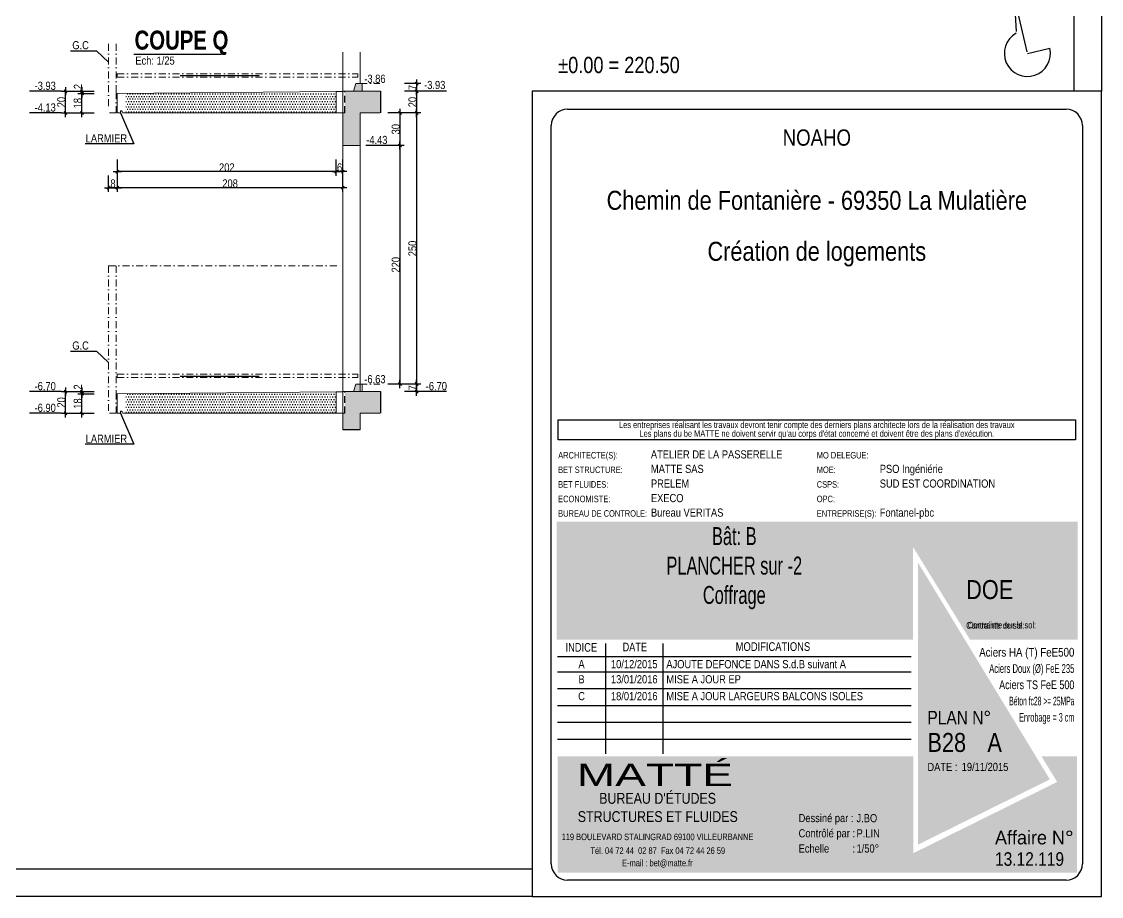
# Model space of a CAD drawing. Header units: millimetres. Extents: x 0 to 26138, y -32652 to 0.
# Drawn here: x 24146 to 26138, y -32652 to -31039 of the extents above; entities that cross this region are included whole.
import ezdxf
from ezdxf.enums import TextEntityAlignment as Align

# ---------------------------------------------------------------- set-up
doc = ezdxf.new("R2010")
doc.units = ezdxf.units.MM
doc.linetypes.add('CACHEX2', pattern=[19.05, 12.7, -6.35])
doc.linetypes.add('TIRETPTX2', pattern=[50.8, 25.4, -12.7, 0, -12.7])
for name, color, linetype in [('01-Cad  2', 1, 'Continuous'), ('01-cartouche', 7, 'Continuous'), ('01-cartouche-cage A', 7, 'Continuous'), ('01_cote_gen', 4, 'Continuous'), ('01_linteaux', 2, 'Continuous'), ('01_murs_sup', 2, 'CACHEX2'), ('01_poch_BN', 9, 'Continuous'), ('01_poch_murs', 253, 'Continuous'), ('01_texte', 230, 'Continuous'), ('AA_COTES', 2, 'Continuous')]:
    doc.layers.add(name, color=color, linetype=linetype)
doc.layers.add('01_murs_coup', color=5, linetype='Continuous', lineweight=60)
doc.layers.add('01_tram_axes', color=2, linetype='TIRETPTX2', lineweight=9)
doc.styles.add('ARIAL NA', font='ARIALN.TTF')
doc.styles.add('cartouche', font='ARIALN.TTF', dxfattribs={"width": 0.01})
doc.styles.add('impact', font='impact.ttf')
doc.styles.add('MATTE_TXT', font='arial.ttf')
doc.styles.add('STYLE2', font='ARIALN.TTF')
doc.styles.add('stylemattecart', font='ARIALN.TTF')
doc.dimstyles.new('JB25', dxfattribs={"dimscale": 0.1, "dimtxt": 150, "dimasz": 15, "dimexe": 0.1, "dimexo": 0.1, "dimgap": 0.09, "dimtad": 1, "dimdec": 1, "dimlfac": 0.5, "dimdsep": 46, "dimtxsty": 'STYLE2', "dimblk1": 'BOND_G', "dimblk2": 'BOND_D', "dimsah": 1, "dimcen": 1.5, "dimdle": 0.01, "dimse1": 1, "dimse2": 1, "dimclrd": 4, "dimclre": 2, "dimclrt": 6, "dimazin": 2, "dimtfac": 2.333333, "dimtdec": 1, "dimtix": 1, "dimtmove": 2, "dimatfit": 3, "dimldrblk": 'BOND_G', "dimfxl": 1, "dimtolj": 1, "dimtzin": 0, "dimarcsym": 0})

# ---------------------------------------------------------------- blocks, each defined once
blk = doc.blocks.new('cartstruc')
at = {"layer": '01-cartouche-cage A', "linetype": 'Continuous'}
h = blk.add_hatch(color=9, dxfattribs=at)
h.dxf.hatch_style = 2
h.paths.add_polyline_path([(-43.6, 691.3), (-1004.8, 691.3), (-1004.8, 473.8), (-347.3, 473.8), (-347.3, 644.1), (-242.5, 473.8), (-43.6, 473.8)])
h.paths.add_polyline_path([(-951, 670.1), (-407.9, 670.1), (-407.9, 498.5), (-951, 498.5)], flags=24)
h.paths.add_polyline_path([(-223.9, 590.8), (-105, 590.8), (-105, 608.8), (-223.9, 608.8)], flags=24)
h.paths.add_polyline_path([(-224.7, 609.7), (-105.7, 609.7), (-105.7, 627.7), (-224.7, 627.7)], flags=24)
h.paths.add_polyline_path([(-226.3, 624.9), (-64.8, 624.9), (-64.8, 652.4), (-226.3, 652.4)], flags=24)
h.paths.add_polyline_path([(-226.3, 646.9), (-85, 646.9), (-85, 674.3), (-226.3, 674.3)], flags=24)
h = blk.add_hatch(color=1, dxfattribs=at)
h.dxf.hatch_style = 2
h.paths.add_polyline_path([(-338.4, 615.7), (-338.4, 95.5), (-95.1, 215.8)])
h.paths.add_polyline_path([(-318.9, 264.4), (-190.8, 265.4), (-191.1, 303.5), (-319.2, 302.5)], flags=24)
h.paths.add_polyline_path([(-326.5, 202.5), (-70.2, 203.9), (-70.5, 265.1), (-326.9, 263.8)], flags=9)
h = blk.add_hatch(color=8, dxfattribs=at)
h.dxf.hatch_style = 2
h.paths.add_polyline_path([(-45, 258.5), (-110.7, 258.5), (-81.6, 211.1), (-347.1, 79.6), (-347.1, 258.5), (-1003.4, 258.5), (-1003.4, 43.7), (-45, 43.7)])
h.paths.add_polyline_path([(-202.1, 89.1), (-60, 89.1), (-60, 127.9), (-202.1, 127.9)], flags=24)
h.paths.add_polyline_path([(-999.3, 201), (-637.8, 201), (-637.8, 47), (-999.3, 47)], flags=24)
h.paths.add_polyline_path([(-978.3, 193.3), (-435, 193.3), (-435, 254.8), (-978.3, 254.8)], flags=24)
h.paths.add_polyline_path([(-559.9, 135.5), (-504.8, 135.5), (-504.8, 166.4), (-559.9, 166.4)], flags=24)
h.paths.add_polyline_path([(-203.2, 50.3), (-56.6, 50.3), (-56.6, 88.6), (-203.2, 88.6)], flags=24)
h.paths.add_polyline_path([(-457.1, 55), (-402.4, 55), (-402.4, 85.9), (-457.1, 85.9)], flags=24)
h.paths.add_polyline_path([(-458.8, 92.7), (-404.1, 92.7), (-404.1, 123.6), (-458.8, 123.6)], flags=24)
h.paths.add_polyline_path([(-557.8, 55.3), (-498.9, 55.3), (-498.9, 86.2), (-557.8, 86.2)], flags=24)
h.paths.add_polyline_path([(-550.6, 93.7), (-498.3, 93.7), (-498.3, 124.6), (-550.6, 124.6)], flags=24)
h.paths.add_polyline_path([(-459.9, 172.5), (-408.3, 172.5), (-408.3, 203.4), (-459.9, 203.4)], flags=24)
h.paths.add_polyline_path([(-547.6, 175), (-500.7, 175), (-500.7, 205.9), (-547.6, 205.9)], flags=24)
h.paths.add_polyline_path([(-562.3, 213.8), (-499.3, 213.8), (-499.3, 244.7), (-562.3, 244.7)], flags=8)
h.paths.add_polyline_path([(-458.6, 213), (-411.3, 213), (-411.3, 243.9), (-458.6, 243.9)], flags=24)
h.paths.add_polyline_path([(-457.7, 133.4), (-405.4, 133.4), (-405.4, 164.4), (-457.7, 164.4)], flags=24)
for p, q in [((0, 1485), (-1050, 1485)), ((-1050, 1485), (-1050, 0)), ((0, 0), (0, 1485)), ((-1050, 0), (0, 0))]:
    blk.add_line(p, q, dxfattribs=at)
at = {"layer": '01-cartouche-cage A', "color": 7, "linetype": 'Continuous'}
for p, q in [((-985, 1452), (-65, 1452)), ((-1015, 60), (-1015, 1422)), ((-35, 1422), (-35, 292.1)), ((-35, 292.1), (-35, 60)), ((-65, 30), (-985, 30))]:
    blk.add_line(p, q, dxfattribs=at)
at = {"layer": '01-cartouche-cage A', "color": 7}
for p, q in [((-1002.2, 879.3), (-48.1, 879.3)), ((-1002.2, 842.3), (-1002.2, 879.3)), ((-48.1, 879.3), (-48.1, 842.3)), ((-48.1, 842.3), (-1002.2, 842.3))]:
    blk.add_line(p, q, dxfattribs=at)
at = {"layer": '01-cartouche-cage A', "color": 8}
for p, q in [((-914.7, 466.6), (-914.7, 263.2)), ((-809.1, 466.6), (-809.1, 263.2)), ((-1003.6, 442.3), (-351, 442.3)), ((-1003.6, 414.4), (-351, 414.4)), ((-1003.6, 383.3), (-351, 383.3)), ((-1003.6, 352.2), (-351, 352.2)), ((-1003.6, 321.1), (-351, 321.1)), ((-1003.6, 290), (-351, 290))]:
    blk.add_line(p, q, dxfattribs=at)
at = {"layer": '01-cartouche-cage A', "color": 7, "linetype": 'Continuous'}
for centre, start, end in [((-985, 1422), 90, 180), ((-65, 1422), 0, 90), ((-985, 60), 180, 270), ((-65, 60), 270, 0)]:
    blk.add_arc(centre, 30, start, end, dxfattribs=at)
at = {"layer": '01-cartouche-cage A', "color": 7, "style": 'stylemattecart'}
for s, p in [('Les entreprises réalisant les travaux devront tenir compte des derniers plans architecte lors de la réalisation des travaux', (-525.1, 869.8)), ("Les plans du be MATTE ne doivent servir qu'au corps d'état concerné et doivent être des plans d'exécution.", (-525.1, 853.7))]:
    blk.add_text(s, height=12, dxfattribs=at).set_placement(p, align=Align.MIDDLE_CENTER)
at = {"layer": '01-cartouche-cage A', "color": 8, "style": 'cartouche'}
for s, p in [('ARCHITECTE(S):', (-1002.2, 807.7)), ('MO DELEGUE:', (-525.1, 807.7)), ('BET STRUCTURE:', (-1002.2, 780.9)), ('MOE:', (-525.1, 780.9)), ('BET FLUIDES:', (-1002.2, 753.9)), ('CSPS:', (-525.1, 753.9)), ('ECONOMISTE:', (-1002.2, 727.1)), ('OPC:', (-525.1, 727.1)), ('BUREAU DE CONTROLE:', (-1002.2, 700.3)), ('ENTREPRISE(S):', (-525.1, 700.3))]:
    blk.add_text(s, height=12, dxfattribs=at).set_placement(p)
at = {"layer": '01-cartouche-cage A', "color": 7, "style": 'stylemattecart'}
for s, height, p in [('Contrainte de sol:', 12, (-249.5, 493.8)), ('Contrainte sur le sol:', 12, (-246.5, 494.4)), ('Dessiné par :', 15, (-558.6, 137)), ('Contrôlé par :', 15, (-558.6, 108.9)), ('119 BOULEVARD STALINGRAD 69100 VILLEURBANNE', 12, (-995.8, 103.8)), ('Tél. 04 72 44  02 87  Fax 04 72 44 26 59', 12, (-942.6, 78.4)), ('Echelle         :', 15, (-558.6, 80.8)), ('E-mail : bet@matte.fr', 12, (-884.2, 55.6))]:
    blk.add_text(s, height=height, dxfattribs=at).set_placement(p)
for s, height, width, p, p2 in [('INDICE', 16, 0.941138, (-988.7, 451.3), (-930.3, 451.3)), ('DATE', 16, 0.922192, (-883.4, 452), (-838.3, 452)), ('MODIFICATIONS', 16, 0.943218, (-674.7, 452.8), (-537.3, 452.8)), ('Aciers HA (T) FeE500', 16, 0.978863, (-225.4, 442.3), (-49.9, 442.3)), ('Aciers Doux (Ø) FeE 235', 16, 0.76709, (-207, 412.3), (-49.9, 412.3)), ('Aciers TS FeE 500', 16, 0.901377, (-188.6, 382.3), (-49.9, 382.3)), ('Béton fc28 >= 25MPa', 16, 0.678142, (-170.1, 352.3), (-49.9, 352.3)), ('Enrobage = 3 cm', 16, 0.726904, (-151.7, 322.3), (-49.9, 322.3)), ('Affaire N°', 25, 1.15762, (-196.3, 96), (-51.1, 96))]:
    blk.add_text(s, height=height, dxfattribs=dict(at, width=width)).set_placement(p, p2, align=Align.FIT)
at = {"layer": '01-cartouche-cage A', "color": 255, "style": 'stylemattecart'}
for s, height, p in [('PLAN N°', 25, (-321, 317.2)), ('DATE :', 15, (-321, 231.2)), ("BUREAU D'ÉTUDES", 20, (-926.6, 170.9)), ('STRUCTURES ET FLUIDES', 20, (-966.1, 137.2))]:
    blk.add_text(s, height=height, dxfattribs=at).set_placement(p)
at = {"layer": '01-cartouche-cage A', "color": 255, "style": 'stylemattecart', "width": 1.812358}
blk.add_text('MATTÉ', height=41, dxfattribs=at).set_placement((-968, 203.6), (-679.6, 203.6), align=Align.FIT)
at = {"layer": '01-cartouche-cage A', "color": 7, "style": 'stylemattecart'}
for tag, height, p in [('NOMCLIENT', 30, (-525, 1399.6)), ('ADRESSE1CLIENT', 25, (-525, 1326.7)), ('ADRESSE2CLIENT', 25, (-525, 1283.9)), ('NOMAFFAIRE1', 45, (-525.1, 1189.8)), ('NOMAFFAIRE2', 45, (-525.1, 1110.4)), ('NOMAFFAIRE3', 45, (-525.1, 1031.7)), ('ADRESSE1AFFAIRE', 20, (-525.1, 943.3)), ('ADRESSE2AFFAIRE', 20, (-525.1, 909.2)), ('INDICE-A', 15, (-959.1, 428.4)), ('DATE-A', 15, (-861.9, 428.4)), ('INDICE-B', 15, (-959.1, 400.5)), ('DATE-B', 15, (-861.9, 400.5)), ('INDICE-C', 15, (-959.1, 369.4)), ('DATE-C', 15, (-861.9, 369.4)), ('INDICE-D', 15, (-959.1, 338.3)), ('DATE-D', 15, (-861.9, 338.3)), ('INDICE-E', 15, (-959.1, 307.2)), ('DATE-E', 15, (-861.9, 307.2)), ('INDICE-F', 15, (-959.1, 276.1)), ('DATE-F', 15, (-861.9, 276.1))]:
    blk.add_attdef(tag, text='', height=height, dxfattribs=at).set_placement(p, align=Align.MIDDLE_CENTER)
for tag, height, p in [('NOMARCHI', 15, (-831.1, 803.3)), ('MODEL', 15, (-408.9, 803.3)), ('BETSTRUCTURE', 15, (-831.1, 776.5)), ('MOE', 15, (-408.9, 776.5)), ('BETFLUIDES', 15, (-831.1, 749.5)), ('CSPS', 15, (-408.9, 749.5)), ('ECONOMISTE', 15, (-831.1, 722.7)), ('OPC', 15, (-408.9, 722.7)), ('BDC', 15, (-831.1, 695.9)), ('NOMENTREPRISE', 15, (-408.9, 695.9)), ('NUMBAT', 27, (-249.5, 614.7)), ('PHASE', 35, (-249.5, 537.9)), ('CONT-SOL', 12, (-138.6, 490.2)), ('NOMDESS', 15, (-451.8, 132.3)), ('NOMING', 15, (-451.8, 104.3)), ('ECH', 15, (-451.8, 76.3)), ('NUMAFF', 25, (-196.3, 48.9))]:
    blk.add_attdef(tag, text='', height=height, dxfattribs=at).set_placement(p, align=Align.BOTTOM_LEFT)
at = {"layer": '01-cartouche-cage A', "color": 7, "style": 'stylemattecart', "width": 0.8}
for tag, p in [('TITRTEPLAN1', (-677.3, 664.6)), ('TITRTEPLAN2', (-677.3, 610.2)), ('TITRTEPLAN3', (-677.3, 556)), ('TITRTEPLAN4', (-677.3, 501.4))]:
    blk.add_attdef(tag, text='', height=33, dxfattribs=at).set_placement(p, align=Align.MIDDLE_CENTER)
at = {"layer": '01-cartouche-cage A', "color": 7, "style": 'stylemattecart'}
for tag, p in [('MODIF-A', (-802.6, 428.4)), ('MODIF-B', (-802.6, 400.5)), ('MODIF-C', (-802.6, 369.4)), ('MODIF-D', (-802.6, 338.3)), ('MODIF-E', (-802.6, 307.2)), ('MODIF-F', (-802.6, 276.1))]:
    blk.add_attdef(tag, text='', height=15, dxfattribs=at).set_placement(p, align=Align.MIDDLE_LEFT)
at = {"layer": '01-cartouche-cage A', "color": 255, "style": 'stylemattecart'}
for tag, height, p in [('N°P', 35, (-321, 256)), ('IP', 35, (-210.3, 256)), ('DATEPLAN', 15, (-257.7, 226.8))]:
    blk.add_attdef(tag, text='', height=height, dxfattribs=at).set_placement(p, align=Align.BOTTOM_LEFT)
blk = doc.blocks.new('BOND_G')
at = {"layer": 'AA_COTES', "color": 0}
for p, q in [((0, -5), (0, 15)), ((5, 0), (-5, 0)), ((1.8, 1.8), (-1.8, -1.8))]:
    blk.add_line(p, q, dxfattribs=at)
blk = doc.blocks.new('BOND_D')
at = {"layer": 'AA_COTES', "color": 0}
for p, q in [((5, 0), (-5, 0)), ((-1.8, -1.8), (1.8, 1.8)), ((0, 5), (0, -15))]:
    blk.add_line(p, q, dxfattribs=at)
blk = doc.blocks.new('*D3427')
at = {"layer": '01_cote_gen', "color": 4, "lineweight": -2, "ltscale": 0.1, "transparency": 16777216}
blk.add_line((24874.7, -31168.7), (24874.7, -31205.7), dxfattribs=at)
at = {"layer": 'Defpoints', "color": 0, "ltscale": 0.1, "transparency": 16777216}
for p in [(24817.9, -31167.2), (24817.9, -31207.2), (24874.7, -31207.2)]:
    blk.add_point(p, dxfattribs=at)
at = {"layer": '01_cote_gen', "color": 4, "lineweight": -2, "ltscale": 0.1, "transparency": 16777216, "xscale": 1.5, "yscale": 1.5, "zscale": 1.5}
for name, p, rotation in [('BOND_G', (24874.7, -31167.2), 90), ('BOND_D', (24874.7, -31207.2), 270)]:
    blk.add_blockref(name, p, dxfattribs=dict(at, rotation=rotation))
at = {"layer": '01_cote_gen', "color": 6, "ltscale": 0.1, "transparency": 16777216, "insert": (24867.1, -31187.2), "char_height": 15, "attachment_point": 5, "rotation": 90, "style": 'STYLE2'}
blk.add_mtext('\\A1;20', dxfattribs=at)
blk = doc.blocks.new('*D3428')
at = {"layer": '01_cote_gen', "color": 4, "lineweight": -2, "ltscale": 0.1, "transparency": 16777216}
blk.add_line((24843.9, -31208.7), (24843.9, -31265.7), dxfattribs=at)
at = {"layer": 'Defpoints', "color": 0, "ltscale": 0.1, "transparency": 16777216}
for p in [(24816.9, -31207.2), (24780.6, -31267.2), (24843.9, -31267.2)]:
    blk.add_point(p, dxfattribs=at)
at = {"layer": '01_cote_gen', "color": 4, "lineweight": -2, "ltscale": 0.1, "transparency": 16777216, "xscale": 1.5, "yscale": 1.5, "zscale": 1.5}
for name, p, rotation in [('BOND_G', (24843.9, -31207.2), 90), ('BOND_D', (24843.9, -31267.2), 270)]:
    blk.add_blockref(name, p, dxfattribs=dict(at, rotation=rotation))
at = {"layer": '01_cote_gen', "color": 6, "ltscale": 0.1, "transparency": 16777216, "insert": (24836.2, -31237.2), "char_height": 15, "attachment_point": 5, "rotation": 90, "style": 'STYLE2'}
blk.add_mtext('\\A1;30', dxfattribs=at)
blk = doc.blocks.new('*D3429')
at = {"layer": '01_cote_gen', "color": 4, "lineweight": -2, "ltscale": 0.1, "transparency": 16777216}
blk.add_line((24874.7, -31208.7), (24874.7, -31705.7), dxfattribs=at)
at = {"layer": 'Defpoints', "color": 0, "ltscale": 0.1, "transparency": 16777216}
for p in [(24867.2, -31207.2), (24821.4, -31707.2), (24874.7, -31707.2)]:
    blk.add_point(p, dxfattribs=at)
at = {"layer": '01_cote_gen', "color": 4, "lineweight": -2, "ltscale": 0.1, "transparency": 16777216, "xscale": 1.5, "yscale": 1.5, "zscale": 1.5}
for name, p, rotation in [('BOND_G', (24874.7, -31207.2), 90), ('BOND_D', (24874.7, -31707.2), 270)]:
    blk.add_blockref(name, p, dxfattribs=dict(at, rotation=rotation))
at = {"layer": '01_cote_gen', "color": 6, "ltscale": 0.1, "transparency": 16777216, "insert": (24867.1, -31457.2), "char_height": 15, "attachment_point": 5, "rotation": 90, "style": 'STYLE2'}
blk.add_mtext('\\A1;250', dxfattribs=at)
blk = doc.blocks.new('*D3430')
at = {"layer": '01_cote_gen', "color": 4, "lineweight": -2, "ltscale": 0.1, "transparency": 16777216}
blk.add_line((24874.7, -31708.7), (24874.7, -31719.7), dxfattribs=at)
at = {"layer": 'Defpoints', "color": 0, "ltscale": 0.1, "transparency": 16777216}
for p in [(24821.4, -31707.2), (24821.4, -31721.2), (24874.7, -31721.2)]:
    blk.add_point(p, dxfattribs=at)
at = {"layer": '01_cote_gen', "color": 4, "lineweight": -2, "ltscale": 0.1, "transparency": 16777216, "xscale": 1.5, "yscale": 1.5, "zscale": 1.5}
for name, p, rotation in [('BOND_G', (24874.7, -31707.2), 90), ('BOND_D', (24874.7, -31721.2), 270)]:
    blk.add_blockref(name, p, dxfattribs=dict(at, rotation=rotation))
at = {"layer": '01_cote_gen', "color": 6, "ltscale": 0.1, "transparency": 16777216, "insert": (24867.2, -31714.2), "char_height": 15, "attachment_point": 5, "rotation": 90, "style": 'STYLE2'}
blk.add_mtext('\\A1;7', dxfattribs=at)
blk = doc.blocks.new('*D3431')
at = {"layer": '01_cote_gen', "color": 4, "lineweight": -2, "ltscale": 0.1, "transparency": 16777216}
blk.add_line((24737, -31345.1), (24324, -31345.1), dxfattribs=at)
at = {"layer": 'Defpoints', "color": 0, "ltscale": 0.1, "transparency": 16777216}
for p in [(24322.5, -31230.4), (24738.5, -31334.8), (24322.5, -31345.1)]:
    blk.add_point(p, dxfattribs=at)
at = {"layer": '01_cote_gen', "color": 4, "lineweight": -2, "ltscale": 0.1, "transparency": 16777216, "xscale": 1.5, "yscale": 1.5, "zscale": 1.5, "rotation": 180}
blk.add_blockref('BOND_D', (24322.5, -31345.1), dxfattribs=at)
at = {"layer": '01_cote_gen', "color": 4, "lineweight": -2, "ltscale": 0.1, "transparency": 16777216, "xscale": 1.5, "yscale": 1.5, "zscale": 1.5}
blk.add_blockref('BOND_G', (24738.5, -31345.1), dxfattribs=at)
at = {"layer": '01_cote_gen', "color": 6, "ltscale": 0.1, "transparency": 16777216, "insert": (24530.5, -31337.4), "char_height": 15, "attachment_point": 5, "style": 'STYLE2'}
blk.add_mtext('\\A1;208', dxfattribs=at)
blk = doc.blocks.new('*D3432')
at = {"layer": '01_cote_gen', "color": 4, "lineweight": -2, "ltscale": 0.1, "transparency": 16777216}
blk.add_line((24321, -31345.1), (24308, -31345.1), dxfattribs=at)
at = {"layer": 'Defpoints', "color": 0, "ltscale": 0.1, "transparency": 16777216}
for p in [(24306.5, -31230.4), (24322.5, -31230.4), (24306.5, -31345.1)]:
    blk.add_point(p, dxfattribs=at)
at = {"layer": '01_cote_gen', "color": 4, "lineweight": -2, "ltscale": 0.1, "transparency": 16777216, "xscale": 1.5, "yscale": 1.5, "zscale": 1.5, "rotation": 180}
blk.add_blockref('BOND_D', (24306.5, -31345.1), dxfattribs=at)
at = {"layer": '01_cote_gen', "color": 4, "lineweight": -2, "ltscale": 0.1, "transparency": 16777216, "xscale": 1.5, "yscale": 1.5, "zscale": 1.5}
blk.add_blockref('BOND_G', (24322.5, -31345.1), dxfattribs=at)
at = {"layer": '01_cote_gen', "color": 6, "ltscale": 0.1, "transparency": 16777216, "insert": (24314.5, -31337.4), "char_height": 15, "attachment_point": 5, "style": 'STYLE2'}
blk.add_mtext('\\A1;8', dxfattribs=at)
blk = doc.blocks.new('*D3433')
at = {"layer": '01_cote_gen', "color": 4, "lineweight": -2, "ltscale": 0.1, "transparency": 16777216}
blk.add_line((24737, -31315.4), (24728, -31315.4), dxfattribs=at)
at = {"layer": 'Defpoints', "color": 0, "ltscale": 0.1, "transparency": 16777216}
for p in [(24726.5, -31248.4), (24726.5, -31315.4), (24738.5, -31322.6)]:
    blk.add_point(p, dxfattribs=at)
at = {"layer": '01_cote_gen', "color": 4, "lineweight": -2, "ltscale": 0.1, "transparency": 16777216, "xscale": 1.5, "yscale": 1.5, "zscale": 1.5, "rotation": 180}
blk.add_blockref('BOND_D', (24726.5, -31315.4), dxfattribs=at)
at = {"layer": '01_cote_gen', "color": 4, "lineweight": -2, "ltscale": 0.1, "transparency": 16777216, "xscale": 1.5, "yscale": 1.5, "zscale": 1.5}
blk.add_blockref('BOND_G', (24738.5, -31315.4), dxfattribs=at)
at = {"layer": '01_cote_gen', "color": 6, "ltscale": 0.1, "transparency": 16777216, "insert": (24732.5, -31307.8), "char_height": 15, "attachment_point": 5, "style": 'STYLE2'}
blk.add_mtext('\\A1;6', dxfattribs=at)
blk = doc.blocks.new('*D3434')
at = {"layer": '01_cote_gen', "color": 4, "lineweight": -2, "ltscale": 0.1, "transparency": 16777216}
blk.add_line((24725, -31315.4), (24324, -31315.4), dxfattribs=at)
at = {"layer": 'Defpoints', "color": 0, "ltscale": 0.1, "transparency": 16777216}
for p in [(24322.5, -31197.3), (24726.5, -31207.2), (24322.5, -31315.4)]:
    blk.add_point(p, dxfattribs=at)
at = {"layer": '01_cote_gen', "color": 4, "lineweight": -2, "ltscale": 0.1, "transparency": 16777216, "xscale": 1.5, "yscale": 1.5, "zscale": 1.5, "rotation": 180}
blk.add_blockref('BOND_D', (24322.5, -31315.4), dxfattribs=at)
at = {"layer": '01_cote_gen', "color": 4, "lineweight": -2, "ltscale": 0.1, "transparency": 16777216, "xscale": 1.5, "yscale": 1.5, "zscale": 1.5}
blk.add_blockref('BOND_G', (24726.5, -31315.4), dxfattribs=at)
at = {"layer": '01_cote_gen', "color": 6, "ltscale": 0.1, "transparency": 16777216, "insert": (24524.5, -31307.8), "char_height": 15, "attachment_point": 5, "style": 'STYLE2'}
blk.add_mtext('\\A1;202', dxfattribs=at)
blk = doc.blocks.new('*D3435')
at = {"layer": '01_cote_gen', "color": 4, "lineweight": -2, "ltscale": 0.1, "transparency": 16777216}
blk.add_line((24874.7, -31154.7), (24874.7, -31165.7), dxfattribs=at)
at = {"layer": 'Defpoints', "color": 0, "ltscale": 0.1, "transparency": 16777216}
for p in [(24806.8, -31153.2), (24806.8, -31167.2), (24874.7, -31167.2)]:
    blk.add_point(p, dxfattribs=at)
at = {"layer": '01_cote_gen', "color": 4, "lineweight": -2, "ltscale": 0.1, "transparency": 16777216, "xscale": 1.5, "yscale": 1.5, "zscale": 1.5}
for name, p, rotation in [('BOND_G', (24874.7, -31153.2), 90), ('BOND_D', (24874.7, -31167.2), 270)]:
    blk.add_blockref(name, p, dxfattribs=dict(at, rotation=rotation))
at = {"layer": '01_cote_gen', "color": 6, "ltscale": 0.1, "transparency": 16777216, "insert": (24867.2, -31160.2), "char_height": 15, "attachment_point": 5, "rotation": 90, "style": 'STYLE2'}
blk.add_mtext('\\A1;7', dxfattribs=at)
blk = doc.blocks.new('*D3436')
at = {"layer": '01_cote_gen', "color": 4, "lineweight": -2, "ltscale": 0.1, "transparency": 16777216}
blk.add_line((24257.2, -31205.7), (24257.2, -31172.7), dxfattribs=at)
at = {"layer": 'Defpoints', "color": 0, "ltscale": 0.1, "transparency": 16777216}
for p in [(24257.2, -31171.2), (24322.5, -31171.2), (24322.5, -31207.2)]:
    blk.add_point(p, dxfattribs=at)
at = {"layer": '01_cote_gen', "color": 4, "lineweight": -2, "ltscale": 0.1, "transparency": 16777216, "xscale": 1.5, "yscale": 1.5, "zscale": 1.5}
for name, p, rotation in [('BOND_D', (24257.2, -31171.2), 90), ('BOND_G', (24257.2, -31207.2), 270)]:
    blk.add_blockref(name, p, dxfattribs=dict(at, rotation=rotation))
at = {"layer": '01_cote_gen', "color": 6, "ltscale": 0.1, "transparency": 16777216, "insert": (24249.5, -31189.2), "char_height": 15, "attachment_point": 5, "rotation": 90, "style": 'STYLE2'}
blk.add_mtext('\\A1;18', dxfattribs=at)
blk = doc.blocks.new('*D3437')
at = {"layer": '01_cote_gen', "color": 4, "lineweight": -2, "ltscale": 0.1, "transparency": 16777216}
blk.add_line((24257.2, -31169.7), (24257.2, -31168.7), dxfattribs=at)
at = {"layer": 'Defpoints', "color": 0, "ltscale": 0.1, "transparency": 16777216}
for p in [(24257.2, -31167.2), (24279.7, -31171.2), (24790.7, -31167.2)]:
    blk.add_point(p, dxfattribs=at)
at = {"layer": '01_cote_gen', "color": 4, "lineweight": -2, "ltscale": 0.1, "transparency": 16777216, "xscale": 1.5, "yscale": 1.5, "zscale": 1.5}
for name, p, rotation in [('BOND_D', (24257.2, -31167.2), 90), ('BOND_G', (24257.2, -31171.2), 270)]:
    blk.add_blockref(name, p, dxfattribs=dict(at, rotation=rotation))
at = {"layer": '01_cote_gen', "color": 6, "ltscale": 0.1, "transparency": 16777216, "insert": (24249.6, -31158.6), "char_height": 15, "attachment_point": 5, "rotation": 90, "style": 'STYLE2'}
blk.add_mtext('\\A1;2', dxfattribs=at)
blk = doc.blocks.new('*D3438')
at = {"layer": '01_cote_gen', "color": 4, "lineweight": -2, "ltscale": 0.1, "transparency": 16777216}
blk.add_line((24226.9, -31205.7), (24226.9, -31168.7), dxfattribs=at)
at = {"layer": 'Defpoints', "color": 0, "ltscale": 0.1, "transparency": 16777216}
for p in [(24226.9, -31167.2), (24279.7, -31167.2), (24279.7, -31207.2)]:
    blk.add_point(p, dxfattribs=at)
at = {"layer": '01_cote_gen', "color": 4, "lineweight": -2, "ltscale": 0.1, "transparency": 16777216, "xscale": 1.5, "yscale": 1.5, "zscale": 1.5}
for name, p, rotation in [('BOND_D', (24226.9, -31167.2), 90), ('BOND_G', (24226.9, -31207.2), 270)]:
    blk.add_blockref(name, p, dxfattribs=dict(at, rotation=rotation))
at = {"layer": '01_cote_gen', "color": 6, "ltscale": 0.1, "transparency": 16777216, "insert": (24219.3, -31187.2), "char_height": 15, "attachment_point": 5, "rotation": 90, "style": 'STYLE2'}
blk.add_mtext('\\A1;20', dxfattribs=at)
blk = doc.blocks.new('*D3439')
at = {"layer": '01_cote_gen', "color": 4, "lineweight": -2, "ltscale": 0.1, "transparency": 16777216}
blk.add_line((24257.2, -31759.7), (24257.2, -31726.7), dxfattribs=at)
at = {"layer": 'Defpoints', "color": 0, "ltscale": 0.1, "transparency": 16777216}
for p in [(24257.2, -31725.2), (24322.5, -31725.2), (24322.5, -31761.2)]:
    blk.add_point(p, dxfattribs=at)
at = {"layer": '01_cote_gen', "color": 4, "lineweight": -2, "ltscale": 0.1, "transparency": 16777216, "xscale": 1.5, "yscale": 1.5, "zscale": 1.5}
for name, p, rotation in [('BOND_D', (24257.2, -31725.2), 90), ('BOND_G', (24257.2, -31761.2), 270)]:
    blk.add_blockref(name, p, dxfattribs=dict(at, rotation=rotation))
at = {"layer": '01_cote_gen', "color": 6, "ltscale": 0.1, "transparency": 16777216, "insert": (24249.5, -31743.2), "char_height": 15, "attachment_point": 5, "rotation": 90, "style": 'STYLE2'}
blk.add_mtext('\\A1;18', dxfattribs=at)
blk = doc.blocks.new('*D3440')
at = {"layer": '01_cote_gen', "color": 4, "lineweight": -2, "ltscale": 0.1, "transparency": 16777216}
blk.add_line((24257.2, -31723.7), (24257.2, -31722.7), dxfattribs=at)
at = {"layer": 'Defpoints', "color": 0, "ltscale": 0.1, "transparency": 16777216}
for p in [(24257.2, -31721.2), (24279.7, -31725.2), (24790.7, -31721.2)]:
    blk.add_point(p, dxfattribs=at)
at = {"layer": '01_cote_gen', "color": 4, "lineweight": -2, "ltscale": 0.1, "transparency": 16777216, "xscale": 1.5, "yscale": 1.5, "zscale": 1.5}
for name, p, rotation in [('BOND_D', (24257.2, -31721.2), 90), ('BOND_G', (24257.2, -31725.2), 270)]:
    blk.add_blockref(name, p, dxfattribs=dict(at, rotation=rotation))
at = {"layer": '01_cote_gen', "color": 6, "ltscale": 0.1, "transparency": 16777216, "insert": (24249.6, -31712.6), "char_height": 15, "attachment_point": 5, "rotation": 90, "style": 'STYLE2'}
blk.add_mtext('\\A1;2', dxfattribs=at)
blk = doc.blocks.new('*D3441')
at = {"layer": '01_cote_gen', "color": 4, "lineweight": -2, "ltscale": 0.1, "transparency": 16777216}
blk.add_line((24226.9, -31759.7), (24226.9, -31722.7), dxfattribs=at)
at = {"layer": 'Defpoints', "color": 0, "ltscale": 0.1, "transparency": 16777216}
for p in [(24226.9, -31721.2), (24279.7, -31721.2), (24279.7, -31761.2)]:
    blk.add_point(p, dxfattribs=at)
at = {"layer": '01_cote_gen', "color": 4, "lineweight": -2, "ltscale": 0.1, "transparency": 16777216, "xscale": 1.5, "yscale": 1.5, "zscale": 1.5}
for name, p, rotation in [('BOND_D', (24226.9, -31721.2), 90), ('BOND_G', (24226.9, -31761.2), 270)]:
    blk.add_blockref(name, p, dxfattribs=dict(at, rotation=rotation))
at = {"layer": '01_cote_gen', "color": 6, "ltscale": 0.1, "transparency": 16777216, "insert": (24219.3, -31741.2), "char_height": 15, "attachment_point": 5, "rotation": 90, "style": 'STYLE2'}
blk.add_mtext('\\A1;20', dxfattribs=at)
blk = doc.blocks.new('*D3442')
at = {"layer": '01_cote_gen', "color": 4, "lineweight": -2, "ltscale": 0.1, "transparency": 16777216}
blk.add_line((24843.9, -31268.7), (24843.9, -31705.7), dxfattribs=at)
at = {"layer": 'Defpoints', "color": 0, "ltscale": 0.1, "transparency": 16777216}
for p in [(24836.4, -31267.2), (24806.8, -31707.2), (24843.9, -31707.2)]:
    blk.add_point(p, dxfattribs=at)
at = {"layer": '01_cote_gen', "color": 4, "lineweight": -2, "ltscale": 0.1, "transparency": 16777216, "xscale": 1.5, "yscale": 1.5, "zscale": 1.5}
for name, p, rotation in [('BOND_G', (24843.9, -31267.2), 90), ('BOND_D', (24843.9, -31707.2), 270)]:
    blk.add_blockref(name, p, dxfattribs=dict(at, rotation=rotation))
at = {"layer": '01_cote_gen', "color": 6, "ltscale": 0.1, "transparency": 16777216, "insert": (24836.2, -31487.2), "char_height": 15, "attachment_point": 5, "rotation": 90, "style": 'STYLE2'}
blk.add_mtext('\\A1;220', dxfattribs=at)

msp = doc.modelspace()

# ---------------------------------------------------------------- hatches: boundary and pattern name
at = {"layer": '01_poch_BN', "ltscale": 0.1}
h = msp.add_hatch(color=256, dxfattribs=at)
h.dxf.hatch_style = 1
h.paths.add_polyline_path([(24807.81, -31167.2), (24774.49, -31167.2), (24742.49, -31167.2), (24742.49, -31207.2), (24738.49, -31207.2), (24738.49, -31267.2), (24770.49, -31267.2), (24770.49, -31207.2), (24807.81, -31207.2)])
h.paths.add_polyline_path([(24807.81, -31721.2), (24774.49, -31721.2), (24742.49, -31721.2), (24742.49, -31761.2), (24738.49, -31761.2), (24738.49, -31791.99), (24770.49, -31791.99), (24770.49, -31761.2), (24807.81, -31761.2)])
h.paths.add_polyline_path([(24770.49, -31707.2), (24762.49, -31707.2), (24758.49, -31721.2), (24770.49, -31721.2)])
h.paths.add_polyline_path([(24774.49, -31153.2), (24770.49, -31153.2), (24762.49, -31153.2), (24758.49, -31167.2), (24774.49, -31167.2)])
at = {"layer": '01_poch_murs', "ltscale": 0.1}
h = msp.add_hatch(dxfattribs=at)
h.set_pattern_fill('DOTS', color=256, scale=3)
h.set_pattern_definition([(0, (-511.919, -5421.1085), (2.38125, 4.7625), [0, -4.7625])])
h.paths.add_polyline_path([(24726.49, -31167.6), (24338.49, -31171.2), (24338.49, -31207.2), (24344.49, -31207.2), (24344.49, -31203.2, -0.4142136), (24348.49, -31207.2), (24726.49, -31207.2)])
h = msp.add_hatch(dxfattribs=at)
h.set_pattern_fill('DOTS', color=256, scale=3)
h.set_pattern_definition([(0, (-511.919, -5975.1085), (2.38125, 4.7625), [0, -4.7625])])
h.paths.add_polyline_path([(24726.49, -31721.6), (24338.49, -31725.2), (24338.49, -31761.2), (24344.49, -31761.2), (24344.49, -31757.2, -0.4142136), (24348.49, -31761.2), (24726.49, -31761.2)])

# ---------------------------------------------------------------- linework, layer by layer
at = {"layer": '01-Cad  2'}
for p, q in [((26138.02, -28452.24), (26138.02, -31167.24)), ((26088.02, -31167.24), (26088.02, -28502.24)), ((25088.02, -32602.24), (19369.51, -32602.24)), ((25088.02, -32652.24), (19319.51, -32652.24))]:
    msp.add_line(p, q, dxfattribs=at)
at = {"layer": '01_linteaux', "lineweight": 0}
for p, q in [((24738.49, -31167.45), (24738.49, -31095.05)), ((24770.49, -31153.2), (24770.49, -31095.05)), ((24726.49, -31167.6), (24738.49, -31167.6)), ((24726.49, -31207.2), (24742.49, -31207.2)), ((24738.49, -31267.2), (24738.49, -31721.38)), ((24770.49, -31267.2), (24770.49, -31721.2)), ((24726.49, -31721.6), (24738.49, -31721.6)), ((24726.49, -31761.2), (24742.49, -31761.2))]:
    msp.add_line(p, q, dxfattribs=at)
at = {"layer": '01_murs_coup', "linetype": 'Continuous', "lineweight": 0}
for p, q in [((24758.49, -31167.2), (24762.49, -31153.2)), ((24774.49, -31153.2), (24762.49, -31153.2)), ((24774.49, -31153.2), (24774.49, -31167.2)), ((24322.49, -31171.2), (24726.49, -31167.6)), ((24322.49, -31171.2), (24322.49, -31207.2)), ((24726.49, -31167.6), (24726.49, -31207.2)), ((24738.49, -31167.2), (24738.49, -31267.2)), ((24806.82, -31167.2), (24738.49, -31167.2)), ((24774.49, -31167.2), (24807.81, -31167.2)), ((24328.49, -31207.2), (24322.49, -31207.2)), ((24328.49, -31203.2), (24328.49, -31207.2)), ((24726.49, -31207.2), (24332.49, -31207.2)), ((24806.82, -31207.2), (24770.49, -31207.2)), ((24770.49, -31207.2), (24770.49, -31267.2)), ((24770.49, -31267.2), (24738.49, -31267.2)), ((24758.49, -31721.2), (24762.49, -31707.2)), ((24774.49, -31707.2), (24762.49, -31707.2)), ((24774.49, -31707.2), (24774.49, -31721.2)), ((24322.49, -31725.2), (24726.49, -31721.6)), ((24322.49, -31725.2), (24322.49, -31761.2)), ((24726.49, -31721.6), (24726.49, -31761.2)), ((24738.49, -31721.2), (24738.49, -31791.99)), ((24806.82, -31721.2), (24738.49, -31721.2)), ((24774.49, -31721.2), (24807.81, -31721.2)), ((24328.49, -31761.2), (24322.49, -31761.2)), ((24328.49, -31757.2), (24328.49, -31761.2)), ((24726.49, -31761.2), (24332.49, -31761.2)), ((24806.82, -31761.2), (24770.49, -31761.2)), ((24770.49, -31761.2), (24770.49, -31791.99))]:
    msp.add_line(p, q, dxfattribs=at)
for centre in [(24328.49, -31207.2), (24328.49, -31761.2)]:
    msp.add_arc(centre, 4, 0, 90, dxfattribs=at)
at = {"layer": '01_murs_sup'}
for p, q in [((24742.49, -31207.2), (24742.49, -31167.2)), ((24742.49, -31761.2), (24742.49, -31721.2))]:
    msp.add_line(p, q, dxfattribs=at)
at = {"layer": '01_poch_BN', "ltscale": 0.1}
for p, q in [((24807.81, -31167.2), (24807.81, -31207.2)), ((24807.81, -31721.2), (24807.81, -31761.2)), ((24770.49, -31791.99), (24738.49, -31791.99))]:
    msp.add_line(p, q, dxfattribs=at)
at = {"layer": '01_texte'}
for p, q in [((26001.36, -31094.37), (25977, -30990.08)), ((25977, -30990.08), (25980.65, -31057.19)), ((24236.22, -31092.41), (24283.98, -31092.41)), ((24283.98, -31092.41), (24306.49, -31113.63)), ((26001.52, -31097.31), (26042.97, -31087.63)), ((24353.19, -31098.72), (24514.79, -31098.72)), ((24438.51, -31138.43), (24584.11, -31138.43)), ((24219.43, -31167.2), (24160.6, -31167.2)), ((24930.08, -31167.2), (24882.24, -31167.2)), ((24219.43, -31207.2), (24160.6, -31207.2)), ((24328.49, -31207.2), (24352.68, -31264.2)), ((24352.68, -31264.2), (24263.27, -31264.2)), ((24821.39, -31267.2), (24780.99, -31267.2)), ((24236.22, -31646.41), (24283.98, -31646.41)), ((24283.98, -31646.41), (24306.49, -31667.63)), ((24438.51, -31692.43), (24584.11, -31692.43)), ((24219.43, -31721.2), (24160.6, -31721.2)), ((24930.08, -31721.2), (24882.24, -31721.2)), ((24219.43, -31761.2), (24160.6, -31761.2)), ((24328.49, -31761.2), (24352.68, -31818.2)), ((24352.68, -31818.2), (24263.27, -31818.2))]:
    msp.add_line(p, q, dxfattribs=at)
msp.add_arc((26001.52, -31097.31), 42.56, 119.12103, 13.15202, dxfattribs=at)
at = {"layer": '01_tram_axes', "ltscale": 0.5}
for p, q in [((24306.49, -31079.74), (24306.49, -31207.2)), ((24320.49, -31079.74), (24320.49, -31169.2)), ((24322.49, -31135.2), (24322.49, -31141.2)), ((24322.49, -31135.2), (24766.49, -31135.2)), ((24766.49, -31135.2), (24766.49, -31141.2)), ((24322.49, -31141.2), (24766.49, -31141.2)), ((24770.49, -31153.2), (24806.82, -31153.2)), ((24320.49, -31169.2), (24320.49, -31207.2)), ((24320.49, -31207.2), (24306.49, -31207.2)), ((24306.49, -31489.2), (24306.49, -31761.2)), ((24306.49, -31489.2), (24738.49, -31489.2)), ((24320.49, -31489.2), (24320.49, -31723.2)), ((24322.49, -31689.2), (24322.49, -31695.2)), ((24322.49, -31689.2), (24766.49, -31689.2)), ((24766.49, -31689.2), (24766.49, -31695.2)), ((24322.49, -31695.2), (24766.49, -31695.2)), ((24770.49, -31707.2), (24806.82, -31707.2)), ((24320.49, -31723.2), (24320.49, -31761.2)), ((24320.49, -31761.2), (24306.49, -31761.2))]:
    msp.add_line(p, q, dxfattribs=at)

# ---------------------------------------------------------------- block references
at = {"layer": '01-cartouche'}
ref = msp.add_blockref('cartstruc', (26138.02, -32652.24), dxfattribs=at)
ref.add_attrib('NOMCLIENT', 'NOAHO', dxfattribs={"color": 7, "height": 30, "style": 'stylemattecart'}).set_placement((25613.01, -31252.63), align=Align.MIDDLE_CENTER)
ref.add_attrib('ADRESSE2CLIENT', 'Chemin de Fontanière - 69350 La Mulatière', dxfattribs={"layer": '01-cartouche-cage A', "color": 7, "height": 35, "style": 'stylemattecart'}).set_placement((25612.98, -31368.38), align=Align.MIDDLE_CENTER)
ref.add_attrib('NOMAFFAIRE1', 'Création de logements', dxfattribs={"layer": '01-cartouche-cage A', "color": 7, "height": 35, "style": 'stylemattecart'}).set_placement((25612.96, -31462.4), align=Align.MIDDLE_CENTER)
ref.add_attrib('NOMARCHI', 'ATELIER DE LA PASSERELLE', dxfattribs={"layer": '01-cartouche-cage A', "color": 7, "height": 15, "style": 'stylemattecart'}).set_placement((25306.89, -31848.94), align=Align.BOTTOM_LEFT)
ref.add_attrib('BETSTRUCTURE', 'MATTE SAS', dxfattribs={"layer": '01-cartouche-cage A', "color": 7, "height": 15, "style": 'stylemattecart'}).set_placement((25306.89, -31875.71), align=Align.BOTTOM_LEFT)
ref.add_attrib('BETFLUIDES', 'PRELEM', dxfattribs={"layer": '01-cartouche-cage A', "color": 7, "height": 15, "style": 'stylemattecart'}).set_placement((25306.89, -31902.77), align=Align.BOTTOM_LEFT)
ref.add_attrib('ECONOMISTE', 'EXECO', dxfattribs={"layer": '01-cartouche-cage A', "color": 7, "height": 15, "style": 'stylemattecart'}).set_placement((25306.89, -31929.54), align=Align.BOTTOM_LEFT)
ref.add_attrib('BDC', 'Bureau VERITAS', dxfattribs={"layer": '01-cartouche-cage A', "color": 7, "height": 15, "style": 'stylemattecart'}).set_placement((25306.89, -31956.32), align=Align.BOTTOM_LEFT)
ref.add_attrib('MOE', 'PSO Ingéniérie', dxfattribs={"layer": '01-cartouche-cage A', "color": 7, "height": 15, "style": 'stylemattecart'}).set_placement((25729.08, -31875.71), align=Align.BOTTOM_LEFT)
ref.add_attrib('CSPS', 'SUD EST COORDINATION', dxfattribs={"layer": '01-cartouche-cage A', "color": 7, "height": 15, "style": 'stylemattecart'}).set_placement((25729.08, -31902.77), align=Align.BOTTOM_LEFT)
ref.add_attrib('NOMENTREPRISE', 'Fontanel-pbc', dxfattribs={"layer": '01-cartouche-cage A', "color": 7, "height": 15, "style": 'stylemattecart'}).set_placement((25729.08, -31956.32), align=Align.BOTTOM_LEFT)
ref.add_attrib('TITRTEPLAN1', 'Bât: B', dxfattribs={"layer": '01-cartouche-cage A', "color": 7, "height": 33, "style": 'stylemattecart', "width": 0.8}).set_placement((25460.73, -31987.69), align=Align.MIDDLE_CENTER)
ref.add_attrib('TITRTEPLAN2', 'PLANCHER sur -2', dxfattribs={"layer": '01-cartouche-cage A', "color": 7, "height": 33, "style": 'stylemattecart', "width": 0.8}).set_placement((25460.73, -32042.08), align=Align.MIDDLE_CENTER)
ref.add_attrib('TITRTEPLAN3', 'Coffrage', dxfattribs={"layer": '01-cartouche-cage A', "color": 7, "height": 33, "style": 'stylemattecart', "width": 0.8}).set_placement((25460.73, -32096.24), align=Align.MIDDLE_CENTER)
ref.add_attrib('PHASE', 'DOE', dxfattribs={"layer": '01-cartouche-cage A', "color": 7, "height": 35, "style": 'stylemattecart'}).set_placement((25888.48, -32114.31), align=Align.BOTTOM_LEFT)
ref.add_attrib('INDICE-A', 'A', dxfattribs={"layer": '01-cartouche-cage A', "color": 7, "height": 15, "style": 'stylemattecart'}).set_placement((25178.89, -32223.88), align=Align.MIDDLE_CENTER)
ref.add_attrib('DATE-A', '10/12/2015', dxfattribs={"layer": '01-cartouche-cage A', "color": 7, "height": 15, "style": 'stylemattecart'}).set_placement((25276.14, -32223.88), align=Align.MIDDLE_CENTER)
ref.add_attrib('MODIF-A', 'AJOUTE DEFONCE DANS S.d.B suivant A  ', dxfattribs={"layer": '01-cartouche-cage A', "color": 7, "height": 15, "style": 'stylemattecart'}).set_placement((25335.39, -32223.88), align=Align.MIDDLE_LEFT)
ref.add_attrib('INDICE-B', 'B', dxfattribs={"layer": '01-cartouche-cage A', "color": 7, "height": 15, "style": 'stylemattecart'}).set_placement((25178.89, -32251.77), align=Align.MIDDLE_CENTER)
ref.add_attrib('DATE-B', '13/01/2016', dxfattribs={"layer": '01-cartouche-cage A', "color": 7, "height": 15, "style": 'stylemattecart'}).set_placement((25276.14, -32251.77), align=Align.MIDDLE_CENTER)
ref.add_attrib('MODIF-B', 'MISE A JOUR EP', dxfattribs={"layer": '01-cartouche-cage A', "color": 7, "height": 15, "style": 'stylemattecart'}).set_placement((25335.39, -32251.77), align=Align.MIDDLE_LEFT)
ref.add_attrib('INDICE-C', 'C', dxfattribs={"layer": '01-cartouche-cage A', "color": 7, "height": 15, "style": 'stylemattecart'}).set_placement((25178.89, -32282.87), align=Align.MIDDLE_CENTER)
ref.add_attrib('DATE-C', '18/01/2016', dxfattribs={"layer": '01-cartouche-cage A', "color": 7, "height": 15, "style": 'stylemattecart'}).set_placement((25276.14, -32282.87), align=Align.MIDDLE_CENTER)
ref.add_attrib('MODIF-C', 'MISE A JOUR LARGEURS BALCONS ISOLES', dxfattribs={"layer": '01-cartouche-cage A', "color": 7, "height": 15, "style": 'stylemattecart'}).set_placement((25335.39, -32282.87), align=Align.MIDDLE_LEFT)
ref.add_attrib('N°P', 'B28', dxfattribs={"layer": '01-cartouche-cage A', "color": 255, "height": 35, "style": 'stylemattecart'}).set_placement((25817.06, -32396.29), align=Align.BOTTOM_LEFT)
ref.add_attrib('IP', 'A', dxfattribs={"layer": '01-cartouche-cage A', "color": 255, "height": 35, "style": 'stylemattecart'}).set_placement((25927.68, -32396.29), align=Align.BOTTOM_LEFT)
ref.add_attrib('DATEPLAN', '19/11/2015', dxfattribs={"layer": '01-cartouche-cage A', "color": 255, "height": 15, "style": 'stylemattecart'}).set_placement((25880.29, -32425.41), align=Align.BOTTOM_LEFT)
ref.add_attrib('NOMDESS', 'J.BO', dxfattribs={"layer": '01-cartouche-cage A', "color": 7, "height": 15, "style": 'stylemattecart'}).set_placement((25686.22, -32519.94), align=Align.BOTTOM_LEFT)
ref.add_attrib('NOMING', 'P.LIN', dxfattribs={"layer": '01-cartouche-cage A', "color": 7, "height": 15, "style": 'stylemattecart'}).set_placement((25686.22, -32547.98), align=Align.BOTTOM_LEFT)
ref.add_attrib('ECH', '1/50° ', dxfattribs={"layer": '01-cartouche-cage A', "color": 7, "height": 15, "style": 'stylemattecart'}).set_placement((25686.22, -32575.9), align=Align.BOTTOM_LEFT)
ref.add_attrib('NUMAFF', '13.12.119', dxfattribs={"layer": '01-cartouche-cage A', "color": 7, "height": 25, "style": 'stylemattecart'}).set_placement((25941.69, -32603.34), align=Align.BOTTOM_LEFT)

# ---------------------------------------------------------------- texts
at = {"layer": '01_texte', "style": 'impact'}
msp.add_text('COUPE Q', height=35, dxfattribs=at).set_placement((24440.83, -31077.62), align=Align.MIDDLE)
at = {"layer": '01_texte'}
for s, style, p in [('G.C', 'STYLE2', (24239.4, -31089.73)), ('Ech: 1/25', 'STYLE2', (24355.76, -31118.12)), ('-3.86', 'ARIAL NA', (24778.12, -31151.69)), ('-3.93', 'ARIAL NA', (24169.81, -31164.58)), ('-3.93', 'ARIAL NA', (24888.5, -31163.14)), ('-4.13', 'ARIAL NA', (24169.81, -31204.58)), ('LARMIER', 'ARIAL NA', (24264.16, -31261.58)), ('-4.43', 'ARIAL NA', (24781.62, -31264.58)), ('G.C', 'STYLE2', (24239.4, -31643.73)), ('-6.63', 'ARIAL NA', (24778.12, -31705.69)), ('-6.70', 'ARIAL NA', (24169.81, -31718.58)), ('-6.70', 'ARIAL NA', (24891.45, -31718.58)), ('-6.90', 'ARIAL NA', (24169.81, -31758.58)), ('LARMIER', 'ARIAL NA', (24264.16, -31815.58))]:
    msp.add_text(s, height=15, dxfattribs=dict(at, style=style)).set_placement(p)
at = {"layer": '01_texte', "style": 'MATTE_TXT', "width": 0.8}
msp.add_text('%%P0.00 = 220.50', height=30, dxfattribs=at).set_placement((25248.02, -31142.69), align=Align.BOTTOM_CENTER)

# ---------------------------------------------------------------- dimensions: what is measured, and where the dimension line sits
at = {"layer": '01_cote_gen', "ltscale": 0.1}
for base, p1, p2, picture, middle in [((24257.16, -31167.2), (24279.66, -31171.2), (24790.65, -31167.2), '*D3437', (24249.62, -31158.56)), ((24257.16, -31721.2), (24279.66, -31725.2), (24790.65, -31721.2), '*D3440', (24249.62, -31712.56))]:
    dim = msp.add_linear_dim(base=base, p1=p1, p2=p2, angle=90, dimstyle='JB25', dxfattribs=at)
    dim.commit()
    dim.dimension.update_dxf_attribs({"geometry": picture, "text_midpoint": middle, "dimtype": 160})
for base, p1, p2, picture, middle in [((24874.74, -31167.2), (24806.82, -31153.2), (24806.82, -31167.2), '*D3435', (24867.23, -31160.2)), ((24226.93, -31167.2), (24279.66, -31207.2), (24279.66, -31167.2), '*D3438', (24219.26, -31187.2)), ((24257.16, -31171.2), (24322.49, -31207.2), (24322.49, -31171.2), '*D3436', (24249.49, -31189.2)), ((24874.74, -31207.2), (24817.9, -31167.2), (24817.9, -31207.2), '*D3427', (24867.07, -31187.2)), ((24843.89, -31267.2), (24816.91, -31207.2), (24780.58, -31267.2), '*D3428', (24836.23, -31237.2)), ((24874.74, -31707.2), (24867.24, -31207.2), (24821.39, -31707.2), '*D3429', (24867.07, -31457.2)), ((24843.89, -31707.2), (24836.39, -31267.2), (24806.82, -31707.2), '*D3442', (24836.23, -31487.2)), ((24226.93, -31721.2), (24279.66, -31761.2), (24279.66, -31721.2), '*D3441', (24219.26, -31741.2)), ((24874.74, -31721.2), (24821.39, -31707.2), (24821.39, -31721.2), '*D3430', (24867.23, -31714.2)), ((24257.16, -31725.2), (24322.49, -31761.2), (24322.49, -31725.2), '*D3439', (24249.49, -31743.2))]:
    dim = msp.add_linear_dim(base=base, p1=p1, p2=p2, angle=90, dimstyle='JB25', dxfattribs=at)
    dim.commit()
    dim.dimension.update_dxf_attribs({"geometry": picture, "text_midpoint": middle})
for base, p1, p2, picture, middle in [((24322.49, -31315.44), (24726.49, -31207.2), (24322.49, -31197.34), '*D3434', (24524.49, -31307.78)), ((24306.49, -31345.1), (24322.49, -31230.43), (24306.49, -31230.43), '*D3432', (24314.49, -31337.43)), ((24322.49, -31345.1), (24738.49, -31334.77), (24322.49, -31230.43), '*D3431', (24530.49, -31337.43)), ((24726.49, -31315.44), (24738.49, -31322.6), (24726.49, -31248.43), '*D3433', (24732.49, -31307.78))]:
    dim = msp.add_linear_dim(base=base, p1=p1, p2=p2, dimstyle='JB25', dxfattribs=at)
    dim.commit()
    dim.dimension.update_dxf_attribs({"geometry": picture, "text_midpoint": middle})

doc.saveas('drawing.dxf')
